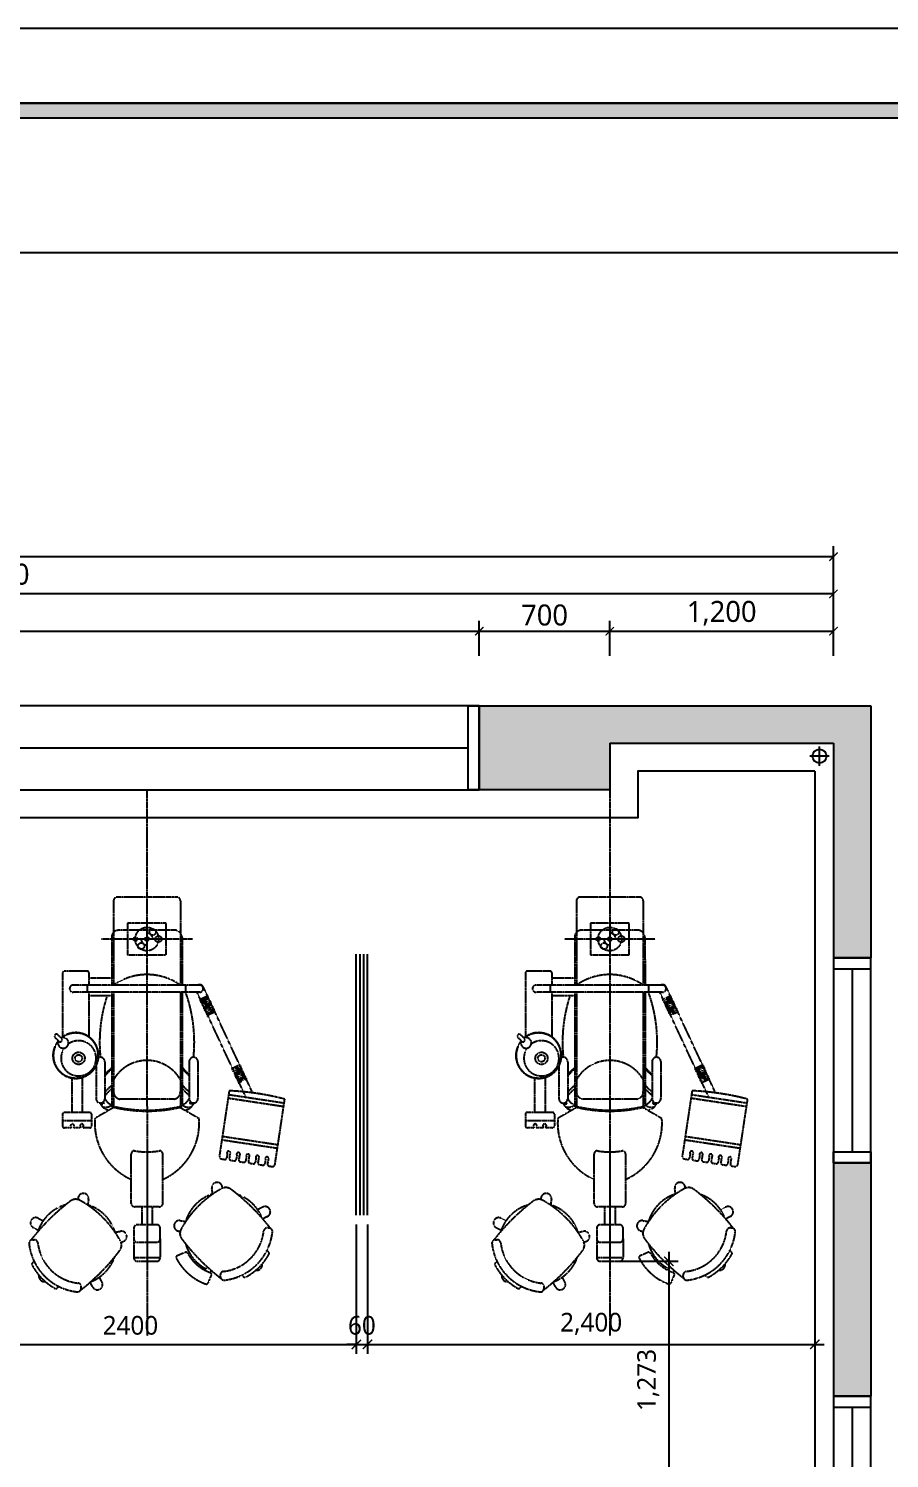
# Model space of a CAD drawing. Header units: metres. Extents: x 11578468 to 47831421, y -58341524 to -14256839.
# Drawn here: x 23760114 to 23764732, y -29063894 to -29056230 of the extents above; entities that cross this region are included whole.
import ezdxf
from ezdxf.enums import TextEntityAlignment as Align

# ---------------------------------------------------------------- set-up
doc = ezdxf.new("R2010")
doc.units = ezdxf.units.M
doc.header["$LTSCALE"] = 50
doc.header["$MEASUREMENT"] = 0
doc.linetypes.add('CENTERX2', pattern=[4, 2.5, -0.5, 0.5, -0.5])
doc.layers.get('0').update_dxf_attribs({"linetype": 'CONTINUOUS'})
doc.layers.get('DEFPOINTS').update_dxf_attribs({"linetype": 'CONTINUOUS'})
for name, color, linetype in [('3.기호.계단선', 30, 'CONTINUOUS'), ('CURTWALL', 4, 'CONTINUOUS'), ('FORM(YOURNAME)-1', 1, 'CONTINUOUS'), ('FORM(YOURNAME)-11', 1, 'CONTINUOUS'), ('wall', 3, 'CONTINUOUS'), ('WIN', 4, 'CONTINUOUS'), ('家具', 251, 'CONTINUOUS'), ('배선', 7, 'CONTINUOUS')]:
    doc.layers.add(name, color=color, linetype=linetype)
for name, color, linetype, lineweight in [('DIM', 7, 'CONTINUOUS', 15), ('ha', 8, 'CONTINUOUS', 5), ('wall2', 3, 'CONTINUOUS', 25)]:
    doc.layers.add(name, color=color, linetype=linetype, lineweight=lineweight)
doc.styles.add('HY 울릉도 L', font='malgun.ttf')
doc.styles.add('N 맑은고딕', font='malgun.ttf')
doc.styles.add('YOURNAME', font='malgun.ttf')
doc.dimstyles.new('JJ IN 45', dxfattribs={"dimscale": 45, "dimtxt": 2.5, "dimasz": 1, "dimexe": 1.25, "dimexo": 1.5, "dimtad": 1, "dimdec": 6, "dimlunit": 6, "dimtxsty": 'N 맑은고딕', "dimblk": 'ARCHTICK', "dimcen": 2.5, "dimclrd": 256, "dimclre": 256, "dimclrt": 256, "dimadec": 0, "dimazin": 0, "dimtfac": 1, "dimtdec": 6, "dimtix": 1, "dimtmove": 0, "dimatfit": 3, "dimldrblk": 'ARCHTICK', "dimfxl": 1, "dimarcsym": 0})
doc.dimstyles.new('사본 50', dxfattribs={"dimscale": 50, "dimtxt": 2, "dimasz": 1, "dimexe": 1, "dimexo": 1, "dimgap": 1, "dimtad": 1, "dimdec": 0, "dimrnd": 0.05, "dimdsep": 46, "dimlunit": 6, "dimtxsty": 'HY 울릉도 L', "dimblk": 'ARCHTICK', "dimcen": 2.5, "dimdle": 1, "dimclrd": 133, "dimclre": 133, "dimclrt": 30, "dimadec": 0, "dimazin": 0, "dimtfac": 1, "dimtdec": 0, "dimtix": 1, "dimtmove": 2, "dimatfit": 3, "dimldrblk": 'ARCHTICK', "dimfxl": 1, "dimlwd": -1, "dimlwe": -1, "dimarcsym": 0})

# ---------------------------------------------------------------- blocks, each defined once
blk = doc.blocks.new('*U358')
at = {"layer": 'WIN', "linetype": 'Continuous'}
blk.add_line((60, -25), (7040, -25), dxfattribs=at)
for points in [[(0, -250), (7100, -250), (7100, 200), (0, 200)], [(0, -250), (60, -250), (60, 200), (0, 200)], [(7100, -250), (7040, -250), (7040, 200), (7100, 200)]]:
    blk.add_lwpolyline(points, close=True, dxfattribs=at)
blk = doc.blocks.new('*U1962')
at = {"layer": 'WIN', "linetype": 'Continuous'}
blk.add_line((60, 100), (1040, 100), dxfattribs=at)
for points in [[(0, 0), (1100, 0), (1100, 200), (0, 200)], [(0, 0), (60, 0), (60, 200), (0, 200)], [(1100, 0), (1040, 0), (1040, 200), (1100, 200)]]:
    blk.add_lwpolyline(points, close=True, dxfattribs=at)
blk = doc.blocks.new('*U1960')
at = {"layer": 'WIN', "linetype": 'Continuous'}
blk.add_line((60, 100), (1140, 100), dxfattribs=at)
for points in [[(0, 0), (1200, 0), (1200, 200), (0, 200)], [(0, 0), (60, 0), (60, 200), (0, 200)], [(1200, 0), (1140, 0), (1140, 200), (1200, 200)]]:
    blk.add_lwpolyline(points, close=True, dxfattribs=at)
blk = doc.blocks.new('_ArchTick')
at = {"color": 0, "linetype": 'ByBlock', "const_width": 0.15}
blk.add_lwpolyline([(-0.5, -0.5), (0.5, 0.5)], dxfattribs=at)
blk = doc.blocks.new('*D400')
at = {"layer": 'DEFPOINTS', "color": 0, "transparency": 16777216}
for p in [(23743802, -29127857), (23736702, -29128057), (23743802, -29128057)]:
    blk.add_point(p, dxfattribs=at)
at = {"layer": 'DIM', "lineweight": -2, "transparency": 16777216}
for p, q in [((23736702, -29127989.5), (23736702, -29127800.8)), ((23736702, -29127857), (23743802, -29127857)), ((23743802, -29127989.5), (23743802, -29127800.8))]:
    blk.add_line(p, q, dxfattribs=at)
at = {"layer": 'DIM', "lineweight": -2, "transparency": 16777216, "xscale": 45, "yscale": 45, "zscale": 45, "rotation": 180}
blk.add_blockref('_ArchTick', (23736702, -29127857), dxfattribs=at)
at = {"layer": 'DIM', "lineweight": -2, "transparency": 16777216, "xscale": 45, "yscale": 45, "zscale": 45}
blk.add_blockref('_ArchTick', (23743802, -29127857), dxfattribs=at)
at = {"layer": 'DIM', "transparency": 16777216, "insert": (23740252, -29127761), "char_height": 112.5, "attachment_point": 5, "style": 'N 맑은고딕'}
blk.add_mtext('7,100', dxfattribs=at)
blk = doc.blocks.new('*D401')
at = {"layer": 'DEFPOINTS', "color": 0, "transparency": 16777216}
for p in [(23744502, -29127857), (23743802, -29128057), (23744502, -29128057)]:
    blk.add_point(p, dxfattribs=at)
at = {"layer": 'DIM', "lineweight": -2, "transparency": 16777216}
for p, q in [((23743802, -29127989.5), (23743802, -29127800.8)), ((23743802, -29127857), (23744502, -29127857)), ((23744502, -29127989.5), (23744502, -29127800.8))]:
    blk.add_line(p, q, dxfattribs=at)
at = {"layer": 'DIM', "lineweight": -2, "transparency": 16777216, "xscale": 45, "yscale": 45, "zscale": 45, "rotation": 180}
blk.add_blockref('_ArchTick', (23743802, -29127857), dxfattribs=at)
at = {"layer": 'DIM', "lineweight": -2, "transparency": 16777216, "xscale": 45, "yscale": 45, "zscale": 45}
blk.add_blockref('_ArchTick', (23744502, -29127857), dxfattribs=at)
at = {"layer": 'DIM', "transparency": 16777216, "insert": (23744152, -29127770.8), "char_height": 112.5, "attachment_point": 5, "style": 'N 맑은고딕'}
blk.add_mtext('700', dxfattribs=at)
blk = doc.blocks.new('*D402')
at = {"layer": 'DEFPOINTS', "color": 0, "transparency": 16777216}
for p in [(23745702, -29127857), (23744502, -29128057), (23745702, -29128057)]:
    blk.add_point(p, dxfattribs=at)
at = {"layer": 'DIM', "lineweight": -2, "transparency": 16777216}
for p, q in [((23744502, -29127989.5), (23744502, -29127800.8)), ((23744502, -29127857), (23745702, -29127857)), ((23745702, -29127989.5), (23745702, -29127800.8))]:
    blk.add_line(p, q, dxfattribs=at)
at = {"layer": 'DIM', "lineweight": -2, "transparency": 16777216, "xscale": 45, "yscale": 45, "zscale": 45, "rotation": 180}
blk.add_blockref('_ArchTick', (23744502, -29127857), dxfattribs=at)
at = {"layer": 'DIM', "lineweight": -2, "transparency": 16777216, "xscale": 45, "yscale": 45, "zscale": 45}
blk.add_blockref('_ArchTick', (23745702, -29127857), dxfattribs=at)
at = {"layer": 'DIM', "transparency": 16777216, "insert": (23745102, -29127761), "char_height": 112.5, "attachment_point": 5, "style": 'N 맑은고딕'}
blk.add_mtext('1,200', dxfattribs=at)
blk = doc.blocks.new('*D403')
at = {"layer": 'DEFPOINTS', "color": 0, "transparency": 16777216}
for p in [(23736702, -29127657), (23736702, -29128057), (23745702, -29128057)]:
    blk.add_point(p, dxfattribs=at)
at = {"layer": 'DIM', "lineweight": -2, "transparency": 16777216}
for p, q in [((23736702, -29127989.5), (23736702, -29127600.8)), ((23745702, -29127989.5), (23745702, -29127600.8)), ((23745702, -29127657), (23736702, -29127657))]:
    blk.add_line(p, q, dxfattribs=at)
at = {"layer": 'DIM', "lineweight": -2, "transparency": 16777216, "xscale": 45, "yscale": 45, "zscale": 45, "rotation": 180}
blk.add_blockref('_ArchTick', (23736702, -29127657), dxfattribs=at)
at = {"layer": 'DIM', "lineweight": -2, "transparency": 16777216, "xscale": 45, "yscale": 45, "zscale": 45}
blk.add_blockref('_ArchTick', (23745702, -29127657), dxfattribs=at)
at = {"layer": 'DIM', "transparency": 16777216, "insert": (23741202, -29127561.3), "char_height": 112.5, "attachment_point": 5, "style": 'N 맑은고딕'}
blk.add_mtext('9,000', dxfattribs=at)
blk = doc.blocks.new('*D406')
at = {"layer": 'DEFPOINTS', "color": 0, "transparency": 16777216}
for p in [(23745702, -29127457), (23728502, -29128057), (23745702, -29128057)]:
    blk.add_point(p, dxfattribs=at)
at = {"layer": 'DIM', "lineweight": -2, "transparency": 16777216}
for p, q in [((23728502, -29127989.5), (23728502, -29127400.8)), ((23745702, -29127989.5), (23745702, -29127400.8)), ((23728502, -29127457), (23745702, -29127457))]:
    blk.add_line(p, q, dxfattribs=at)
at = {"layer": 'DIM', "lineweight": -2, "transparency": 16777216, "xscale": 45, "yscale": 45, "zscale": 45, "rotation": 180}
blk.add_blockref('_ArchTick', (23728502, -29127457), dxfattribs=at)
at = {"layer": 'DIM', "lineweight": -2, "transparency": 16777216, "xscale": 45, "yscale": 45, "zscale": 45}
blk.add_blockref('_ArchTick', (23745702, -29127457), dxfattribs=at)
at = {"layer": 'DIM', "transparency": 16777216, "insert": (23737102, -29127361), "char_height": 112.5, "attachment_point": 5, "style": 'N 맑은고딕'}
blk.add_mtext('17,200', dxfattribs=at)
blk = doc.blocks.new('FORM-ELEVATION')
at = {"layer": 'FORM(YOURNAME)-11'}
h = blk.add_hatch(color=256, dxfattribs=at)
h.dxf.hatch_style = 1
h.paths.add_polyline_path([(-10309, 35708), (71691, 35708), (71691, 35508), (-10309, 35508)])
h.paths.add_polyline_path([(-10309, -21492), (71691, -21492), (71691, -21692), (-10309, -21692)])
at = {"layer": 'DEFPOINTS', "color": 158}
blk.add_lwpolyline([(-10309, -21692), (71691, -21692), (71691, 35708), (-10309, 35708)], close=True, dxfattribs=at)
at = {"layer": 'DEFPOINTS'}
blk.add_lwpolyline([(-8309, 33708), (61071, 33708), (61071, -19692), (-8309, -19692)], close=True, dxfattribs=at)
at = {"layer": 'FORM(YOURNAME)-11', "color": 250}
blk.add_lwpolyline([(-11309, -22692), (72691, -22692), (72691, 36708), (-11309, 36708)], close=True, dxfattribs=at)
at = {"layer": 'FORM(YOURNAME)-11'}
blk.add_lwpolyline([(-10309, 35708), (71691, 35708), (71691, 35508), (-10309, 35508)], close=True, dxfattribs=at)
at = {"layer": 'FORM(YOURNAME)-11', "color": 3, "style": 'YOURNAME'}
for tag, height, p in [('1', 451, (71041, -1219)), ('2', 451, (71041, -1863)), ('3', 451, (71041, -3150)), ('4', 451, (71041, -5081)), ('5', 515, (71041, -7398)), ('6', 515, (71041, -9650)), ('7', 515, (71041, -11903)), ('8', 515, (71041, -14155)), ('9', 515, (71041, -16408)), ('10', 515, (66791, -18596)), ('11', 515, (71041, -18660)), ('12', 515, (66791, -20848)), ('13', 515, (71041, -20848))]:
    blk.add_attdef(tag, text='', height=height, dxfattribs=at).set_placement(p, align=Align.MIDDLE_RIGHT)
blk = doc.blocks.new('rtyutut')
at = {"layer": '家具', "linetype": 'CENTERX2', "ltscale": 0.01}
for p, q in [((425185.6, -946947.7), (425230.6, -946649.4)), ((425204.2, -946950.5), (425249.2, -946652.2)), ((425560, -946699), (425210.5, -946646.3)), ((425409.3, -946981.4), (425454.3, -946683.1)), ((425428, -946984.2), (425472.9, -946685.9)), ((425534.4, -946750), (425556.2, -946753.3)), ((425534.4, -946750), (425538, -946750.5)), ((425536.5, -946736), (425558.3, -946739.3)), ((425536.5, -946736), (425540.2, -946736.5)), ((425569.1, -946731.4), (425571.6, -946714.4)), ((425839.5, -946739.3), (425851.3, -946762.1)), ((425901.3, -946730.7), (425900.9, -946740.2)), ((426021.3, -946742.2), (426030.4, -946733.1)), ((425177.3, -946818.5), (424609, -947083.5)), ((425521.1, -946838.6), (425524.7, -946839.1)), ((425521.1, -946838.6), (425542.9, -946841.9)), ((425526.7, -946801.3), (425530.3, -946801.8)), ((425526.7, -946801.3), (425548.5, -946804.6)), ((425528.8, -946787.3), (425532.4, -946787.8)), ((425528.8, -946787.3), (425550.6, -946790.6)), ((425553.6, -946833.9), (425556.4, -946815.3)), ((425561.3, -946782.7), (425564.2, -946764)), ((425789.2, -946765.2), (425803, -946792)), ((425195.2, -946857), (424636.8, -947117.4)), ((425046, -946931.8), (425024, -946884.8)), ((425054.5, -946927.8), (425032.6, -946880.8)), ((425063.1, -946923.8), (425041.1, -946876.8)), ((425071.6, -946919.8), (425049.7, -946872.8)), ((425080.1, -946915.8), (425058.2, -946868.8)), ((425088.7, -946911.9), (425066.8, -946864.9)), ((425097.2, -946907.9), (425075.3, -946860.9)), ((425105.8, -946903.9), (425083.9, -946856.9)), ((425114.3, -946899.9), (425092.4, -946852.9)), ((425122.9, -946895.9), (425101, -946848.9)), ((425511.3, -946903.8), (425514.9, -946904.4)), ((425511.3, -946903.8), (425533, -946907.1)), ((425513.4, -946889.8), (425517, -946890.4)), ((425513.4, -946889.8), (425535.1, -946893.1)), ((425519, -946852.5), (425522.6, -946853.1)), ((425519, -946852.5), (425540.8, -946855.8)), ((425545.9, -946885.2), (425548.7, -946866.6)), ((426153.5, -946876.7), (426162.7, -946867.5)), ((425165.6, -946944.7), (425515, -946997.4)), ((425503.5, -946955.1), (425507.1, -946955.6)), ((425503.5, -946955.1), (425525.3, -946958.4)), ((425505.6, -946941.1), (425509.2, -946941.7)), ((425505.6, -946941.1), (425527.4, -946944.4)), ((425530.8, -946985.1), (425533.2, -946969.1)), ((425538.1, -946936.5), (425541, -946917.9)), ((425687.3, -946980.6), (425680.2, -946981.7)), ((426162.6, -946992.1), (426153.2, -946992.5)), ((424676.4, -947104.1), (424654.4, -947057.1)), ((424684.9, -947100.1), (424663, -947053.1)), ((424693.5, -947096.2), (424671.5, -947049.2)), ((424702, -947092.2), (424680.1, -947045.2)), ((424710.5, -947088.2), (424688.6, -947041.2)), ((424719.1, -947084.2), (424697.2, -947037.2)), ((424727.6, -947080.2), (424705.7, -947033.2)), ((424736.2, -947076.2), (424714.3, -947029.2)), ((424744.7, -947072.3), (424722.8, -947025.3)), ((424753.3, -947068.3), (424731.4, -947021.3)), ((424761.8, -947064.3), (424739.9, -947017.3)), ((425719, -947032.7), (425689.3, -947037.6)), ((426126.3, -947076.7), (426111.5, -947061.9)), ((426138.8, -947049.1), (426129.6, -947040)), ((426139.9, -947045.9), (426131.2, -947041.5)), ((426152.5, -947040.6), (426195.9, -947059.2)), ((424352.1, -947142), (424352.1, -947629.2)), ((424599.1, -947102.7), (424599.1, -947781.6)), ((424636.8, -947102.7), (424636.8, -947781.6)), ((425009.3, -947112.2), (425207.3, -947112.2)), ((425254.1, -947208.8), (425313.1, -947106.6)), ((426114.5, -947096.5), (426106, -947092.2)), ((424146.5, -947206.5), (424314.2, -947206.5)), ((424314.2, -947206.5), (424599.1, -947206.5)), ((424344.5, -947197), (424599.1, -947197)), ((424599.1, -947178.2), (424636.8, -947178.2)), ((424636.8, -947197), (425251.3, -947197)), ((424636.8, -947206.5), (425104.7, -947206.5)), ((425009.3, -947159.3), (425207.3, -947159.3)), ((425040.4, -947197), (425078.1, -947159.3)), ((425047.1, -947197), (425084.8, -947159.3)), ((425104.7, -947206.5), (425248.7, -947206.5)), ((425134.7, -947197), (425172.4, -947159.3)), ((425153.6, -947197), (425191.3, -947159.3)), ((425861.5, -947208.2), (425866, -947178.4)), ((425917.4, -947216.8), (425918.8, -947207.6)), ((426031.6, -947180.5), (426050.3, -947223.9)), ((424127.7, -947225.3), (424127.7, -947545.9)), ((424436.9, -947281.9), (424267.2, -947281.9)), ((424267.2, -947281.9), (424267.2, -947489.3)), ((424304.9, -947230.5), (424304.9, -947541)), ((424352.1, -947291.3), (424352.1, -947480)), ((424436.9, -947489.3), (424436.9, -947281.9)), ((425210.1, -947240.1), (425210.1, -947531.3)), ((425768.8, -947300.8), (425505.5, -947300.8)), ((425787.6, -947319.6), (425787.6, -947451.6)), ((425787.6, -947357.3), (425883.3, -947357.3)), ((425883.3, -947333.8), (425883.3, -947437.5)), ((425958.7, -947314.9), (425902.1, -947314.9)), ((425958.7, -947314.9), (426060.6, -947314.9)), ((425977.6, -947437.5), (425977.6, -947333.8)), ((426060.6, -947314.9), (426060.6, -947456.3)), ((426079.5, -947437.5), (426079.5, -947333.8)), ((423552.1, -947385.6), (426478.9, -947385.6)), ((424257.7, -947385.6), (424446.4, -947385.6)), ((425502.3, -947385.6), (426059.5, -947385.6)), ((425787.6, -947413.9), (425883.3, -947413.9)), ((424267.2, -947489.3), (424436.9, -947489.3)), ((425768.8, -947470.5), (425505.5, -947470.5)), ((425902.1, -947456.3), (425958.7, -947456.3)), ((425923.3, -947556.9), (425918.5, -947527.1)), ((425958.7, -947456.3), (426060.6, -947456.3)), ((425975.5, -947525.2), (425974.3, -947518)), ((424146.5, -947564.8), (424312, -947564.8)), ((424312, -947564.8), (424599.1, -947564.8)), ((424336.5, -947574.2), (424599.1, -947574.2)), ((424561.4, -947574.2), (424561.4, -947696.8)), ((424636.8, -947564.8), (425104.7, -947564.8)), ((424636.8, -947574.2), (425251.3, -947574.2)), ((424655.7, -947574.2), (424655.7, -947696.8)), ((425040.4, -947574.2), (425078.1, -947611.9)), ((425047.1, -947574.2), (425084.8, -947611.9)), ((425104.7, -947564.8), (425248.7, -947564.8)), ((425134.7, -947574.2), (425172.4, -947611.9)), ((425153.6, -947574.2), (425191.3, -947611.9)), ((425254.1, -947562.4), (425313.1, -947664.6)), ((425009.3, -947611.9), (425207.3, -947611.9)), ((425033.4, -947659.1), (425207.3, -947659.1)), ((425290.7, -947683.4), (425354.6, -947683.2)), ((425326.3, -947683.3), (425326.8, -947838.6)), ((426190.8, -947627.1), (426164, -947640.9)), ((426216.7, -947677.4), (426191.5, -947690.4)), ((424523.7, -947706.2), (424523.7, -947828.8)), ((424533.1, -947696.8), (424599.1, -947696.8)), ((424599.1, -947706.2), (424636.8, -947706.2)), ((424636.8, -947696.8), (424876.2, -947696.8)), ((425093.8, -947732.8), (425281.3, -947732.8)), ((425281.3, -947692.9), (425281.3, -947829.3)), ((425358.6, -947728.5), (425362.3, -947728.4)), ((425358.7, -947742.6), (425362.3, -947742.6)), ((425364, -947692.6), (425364.1, -947726.5)), ((425364.2, -947744.5), (425364.3, -947777.1)), ((425739.3, -947755.3), (425748.4, -947756.7)), ((425747.9, -947699.3), (425777.6, -947703.9)), ((426225.3, -947739.1), (426215.9, -947738.8)), ((425096.9, -947789.4), (425281.3, -947789.4)), ((425358.8, -947779), (425362.4, -947779)), ((425358.8, -947793.1), (425362.5, -947793.1)), ((425364.4, -947795), (425364.5, -947828.9)), ((424533.1, -947838.2), (424876.2, -947838.2)), ((424885.1, -947844), (424865.1, -947864)), ((424899.8, -947858.7), (424879.7, -947878.7)), ((425290.8, -947838.8), (425355.1, -947838.4)), ((426213.9, -947859.2), (426222.9, -947868.2)), ((425848.4, -947969.5), (425862.2, -947942.7)), ((425898.7, -947995.4), (425912.5, -947968.6)), ((425964, -948000.5), (425963.6, -947991)), ((426079.4, -947991.4), (426088.5, -948000.6))]:
    blk.add_line(p, q, dxfattribs=at)
for centre, radius in [((424352.1, -947385.6), 62.9), ((424314.3, -947354.5), 17.2), ((424352.1, -947324.3), 17.2), ((424352.1, -947385.6), 10.8), ((424352.1, -947446.9), 10.8), ((424389.8, -947416.7), 17.2), ((424991.3, -947752.5), 33), ((424991.3, -947752.5), 18.9)]:
    blk.add_circle(centre, radius, dxfattribs=at)
for centre, radius, start, end in [((426584.6, -947006.1), 1420.4, 165.32787, 177.52206), ((425529.3, -946742.1), 9.43, 39.98277, 302.80201), ((425554.8, -946762.6), 9.43, 351.42497, 81.38458), ((425559.8, -946730), 9.43, 261.38458, 351.42497), ((425557.6, -946712.9), 14.1, 354.07747, 79.98935), ((426595.6, -947616.8), 1130.8, 127.74452, 142.89408), ((425814.4, -946752.3), 28.3, 27.26154, 207.26154), ((425919.7, -946741), 18.9, 177.64231, 263.54627), ((425920.1, -946731.5), 18.9, 83.68774, 177.64231), ((425890.1, -947003.3), 245.2, 6.45373, 83.54627), ((425890.1, -947003.3), 292.3, 6.31226, 83.68774), ((426037, -946739.8), 9.43, 60.84732, 135), ((425890.1, -947003.3), 311.2, 28.17646, 60.84732), ((425513.9, -946844.6), 9.43, 39.98277, 302.80201), ((425521.6, -946793.3), 9.43, 39.98277, 302.80201), ((425544.3, -946832.5), 9.43, 261.38458, 351.42497), ((425547.1, -946813.9), 9.43, 351.42497, 81.38458), ((425552, -946781.3), 9.43, 261.38458, 351.42497), ((425926.7, -946970.2), 216.9, 112.58069, 160.91759), ((426099.2, -946796), 28.3, 348.68025, 100.79535), ((425506.2, -946895.9), 9.43, 39.98277, 302.80201), ((425531.6, -946916.4), 9.43, 351.42497, 81.38458), ((425536.6, -946883.8), 9.43, 261.38457, 351.42497), ((425539.4, -946865.2), 9.43, 351.42497, 81.38458), ((426156, -946860.8), 9.43, 315, 28.17646), ((425498.4, -946947.2), 9.43, 39.98277, 302.80201), ((425516.8, -946983.3), 14.1, 262.86059, 352.86026), ((425523.9, -946967.7), 9.43, 351.42497, 81.38459), ((425528.8, -946935.1), 9.43, 261.38459, 351.42497), ((425684.7, -947009.6), 28.3, 99.26154, 279.26154), ((425731.4, -946963.1), 47.1, 142.89408, 208.79759), ((426173, -946720.4), 551, 208.79759, 241.20241), ((425276.5, -946297.7), 1130.8, 307.10592, 322.25548), ((426152.4, -946973.6), 18.9, 186.45373, 272.35769), ((426161.8, -946973.2), 18.9, 272.35769, 6.31226), ((425926.7, -946970.2), 216.9, 196.72134, 254.08434), ((425926.7, -946970.2), 216.9, 285.58412, 332.67832), ((425926.7, -946970.2), 226.3, 298.81205, 340.41104), ((426148.8, -947049.2), 9.43, 66.68894, 160.41104), ((426192.1, -947067.9), 9.43, 339.79002, 66.68894), ((424618, -947102.7), 21.2, 115, 207.26604), ((424618, -947102.7), 18.9, 90, 180), ((424618, -947102.7), 18.9, 0, 90), ((424904.7, -947924.9), 793.3, 84.13608, 109.73261), ((425009.3, -947135.8), 23.6, 90, 270), ((425207.3, -947135.8), 23.6, 270, 90), ((425229.9, -947149.5), 6.22, 215.42758, 85.87159), ((425203.1, -947195.6), 68.4, 12.06886, 66.20147), ((425207, -947163.4), 46.8, 316.21643, 21.42814), ((425340, -947434), 328.4, 23.9286, 94.69154), ((425926.7, -946970.2), 292.3, 297.89306, 339.79002), ((424146.5, -947225.3), 18.9, 90.00103, 179.99742), ((424345.2, -947237.9), 40.9, 89.0396, 169.48323), ((424854.5, -947385.6), 311.9, 144.94886, 215.05114), ((425210.1, -947385.6), 207.4, 120.27264, 239.72736), ((425169.9, -947247.4), 40.9, 10.31103, 90.9604), ((425177.1, -947220.7), 68.4, 21.36345, 63.76639), ((424487.5, -947385.6), 782, 346.75102, 13.23887), ((424487.5, -947385.6), 786.7, 346.12555, 13.86437), ((425889.4, -947212.5), 28.3, 171.26154, 351.26154), ((425930.3, -947161.9), 47.1, 241.20241, 307.10592), ((426040.3, -947176.7), 9.43, 118.81205, 203.31106), ((426059, -947220.2), 9.43, 203.31106, 297.89306), ((424352.1, -947385.6), 31.5, 90, 180), ((425505.5, -947319.6), 18.9, 90, 180), ((425106.4, -947385.6), 386.6, 349.77841, 10.22159), ((425768.8, -947319.6), 18.9, 0, 90), ((425902.1, -947333.8), 18.9, 90, 180), ((425958.7, -947333.8), 18.9, 0, 90), ((426060.6, -947333.8), 18.9, 0, 90), ((424352.1, -947385.6), 31.5, 270, 0), ((425505.5, -947451.6), 18.9, 180, 270), ((425768.8, -947451.6), 18.9, 270, 0), ((425902.1, -947437.5), 18.9, 180, 270), ((425958.7, -947437.5), 18.9, 270, 0), ((426060.6, -947437.5), 18.9, 270, 0), ((425340, -947337.3), 328.4, 265.30846, 336.0714), ((426235.7, -948010.9), 551, 118.79759, 151.20241), ((425946.4, -947522.6), 28.3, 9.26154, 189.26154), ((425993, -947569.3), 47.1, 52.89408, 118.79759), ((424146.5, -947545.9), 18.9, 179.99742, 270.00099), ((424340.9, -947538.4), 36.1, 184.11959, 262.95924), ((424904.7, -946846.4), 793.3, 251.7081, 275.86392), ((425169.9, -947523.9), 40.9, 269.0396, 349.58675), ((425177.1, -947550.6), 68.4, 296.23361, 338.63655), ((425203.1, -947575.6), 68.4, 293.79853, 347.92902), ((425207, -947607.8), 46.8, 338.57186, 43.78357), ((425985.9, -947764.5), 216.9, 106.72134, 164.08434), ((425339.2, -948433.5), 1130.8, 37.74452, 52.89408), ((425985.9, -947764.5), 216.9, 21.02795, 70.91759), ((424976.3, -947767.5), 122.6, 229.85807, 220.15026), ((424976.3, -947767.5), 120.7, 231.74102, 218.25652), ((424991.3, -947752.5), 94.3, 234.52319, 215.47479), ((425009.3, -947635.5), 23.6, 90, 205.05762), ((425207.3, -947635.5), 23.6, 270, 90), ((425229.9, -947621.8), 6.22, 274.12841, 144.57242), ((425290.7, -947692.9), 9.43, 90.20822, 180), ((425354.6, -947692.6), 9.43, 0.20506, 90.20506), ((426203.8, -947652.2), 28.3, 297.26154, 117.26154), ((424533.1, -947706.2), 9.43, 90, 180), ((425352.4, -947735.5), 9.43, 48.79544, 311.61468), ((425362.3, -947726.6), 1.89, 270.20506, 0.20506), ((425362.3, -947744.5), 1.89, 0.20506, 90.20506), ((425743.6, -947727.3), 28.3, 81.26154, 261.26154), ((425794.1, -947768.1), 47.1, 151.20241, 217.10592), ((425952.7, -947727.9), 245.2, 276.45373, 353.54627), ((425952.7, -947727.9), 292.3, 276.31226, 353.68774), ((426215.1, -947757.6), 18.9, 87.64231, 173.54627), ((426224.5, -947758), 18.9, 353.68774, 87.64231), ((424533.1, -947828.8), 9.43, 180, 270), ((424618, -947781.6), 18.9, 180, 270), ((424618, -947781.6), 18.9, 270, 0), ((424908.8, -947834.9), 28.3, 246.53399, 203.51361), ((425290.7, -947829.3), 9.43, 180, 270.30046), ((425352.6, -947786.1), 9.43, 48.79544, 311.61468), ((425355.1, -947829), 9.43, 270.30362, 0.30362), ((425362.4, -947777.1), 1.89, 270.20506, 0.20506), ((425362.5, -947795), 1.89, 0.20506, 90.20506), ((426658.3, -947114.4), 1130.8, 217.10592, 232.25548), ((425985.9, -947764.5), 216.9, 195.58412, 252.4806), ((424872.4, -947871.4), 10.4, 135, 315), ((424892.4, -947851.4), 10.4, 315, 135), ((425952.7, -947727.9), 311.2, 298.17646, 330.84732), ((426216.2, -947874.9), 9.43, 330.84732, 45), ((425873.6, -947982.5), 28.3, 152.73846, 332.73846), ((425982.4, -947990.3), 18.9, 96.45373, 182.35769), ((426160, -947937.1), 28.3, 258.68025, 10.79535), ((425982.8, -947999.7), 18.9, 182.35769, 276.31226), ((426095.2, -947993.9), 9.43, 225, 298.17646)]:
    blk.add_arc(centre, radius, start, end, dxfattribs=at)
blk = doc.blocks.new('*D560')
at = {"layer": '3.기호.계단선', "color": 133, "ltscale": 10, "transparency": 16777216}
for p, q in [((23763548.4, -29062787.3), (23763548.4, -29064159.9)), ((23763282.7, -29062837.3), (23763598.4, -29062837.3)), ((23763282.7, -29064109.9), (23763598.4, -29064109.9))]:
    blk.add_line(p, q, dxfattribs=at)
at = {"layer": 'DEFPOINTS', "color": 0, "ltscale": 10, "transparency": 16777216}
for p in [(23763232.7, -29062837.3), (23763232.7, -29064109.9), (23763548.4, -29064109.9)]:
    blk.add_point(p, dxfattribs=at)
at = {"layer": '3.기호.계단선', "color": 133, "ltscale": 10, "transparency": 16777216, "xscale": 50, "yscale": 50, "zscale": 50}
for p, rotation in [((23763548.4, -29062837.3), 90), ((23763548.4, -29064109.9), 270)]:
    blk.add_blockref('_ArchTick', p, dxfattribs=dict(at, rotation=rotation))
at = {"layer": '3.기호.계단선', "color": 30, "ltscale": 10, "transparency": 16777216, "insert": (23763438.1, -29063473.6), "char_height": 100, "attachment_point": 5, "rotation": 90, "style": 'HY 울릉도 L'}
blk.add_mtext('1,273', dxfattribs=at)
blk = doc.blocks.new('*D565')
at = {"layer": 'DEFPOINTS', "color": 0, "ltscale": 10, "transparency": 16777216}
for p in [(23759449.3, -29062590.4), (23761872.3, -29062590.4), (23761872.3, -29063282.7)]:
    blk.add_point(p, dxfattribs=at)
at = {"layer": 'wall2', "color": 133, "ltscale": 10, "transparency": 16777216}
for p, q in [((23759449.3, -29062640.4), (23759449.3, -29063332.7)), ((23761872.3, -29062640.4), (23761872.3, -29063332.7)), ((23759399.3, -29063282.7), (23761922.3, -29063282.7))]:
    blk.add_line(p, q, dxfattribs=at)
at = {"layer": 'wall2', "color": 133, "ltscale": 10, "transparency": 16777216, "xscale": 50, "yscale": 50, "zscale": 50, "rotation": 180}
blk.add_blockref('_ArchTick', (23759449.3, -29063282.7), dxfattribs=at)
at = {"layer": 'wall2', "color": 133, "ltscale": 10, "transparency": 16777216, "xscale": 50, "yscale": 50, "zscale": 50}
blk.add_blockref('_ArchTick', (23761872.3, -29063282.7), dxfattribs=at)
at = {"layer": 'wall2', "color": 30, "ltscale": 10, "transparency": 16777216, "insert": (23760660.8, -29063181.1), "char_height": 100, "width": 400, "attachment_point": 5, "style": 'HY 울릉도 L'}
blk.add_mtext('2400', dxfattribs=at)
blk = doc.blocks.new('*D566')
at = {"layer": 'DEFPOINTS', "color": 0, "ltscale": 10, "transparency": 16777216}
for p in [(23761872.3, -29062590.4), (23761932.3, -29062590.4), (23761932.3, -29063282.7)]:
    blk.add_point(p, dxfattribs=at)
at = {"layer": 'wall2', "color": 133, "ltscale": 10, "transparency": 16777216}
for p, q in [((23761872.3, -29062640.4), (23761872.3, -29063332.7)), ((23761932.3, -29062640.4), (23761932.3, -29063332.7)), ((23761872.3, -29063282.7), (23761822.3, -29063282.7)), ((23761872.3, -29063282.7), (23761932.3, -29063282.7)), ((23761932.3, -29063282.7), (23761982.3, -29063282.7))]:
    blk.add_line(p, q, dxfattribs=at)
at = {"layer": 'wall2', "color": 133, "ltscale": 10, "transparency": 16777216, "xscale": 50, "yscale": 50, "zscale": 50}
blk.add_blockref('_ArchTick', (23761872.3, -29063282.7), dxfattribs=at)
at = {"layer": 'wall2', "color": 133, "ltscale": 10, "transparency": 16777216, "xscale": 50, "yscale": 50, "zscale": 50, "rotation": 180}
blk.add_blockref('_ArchTick', (23761932.3, -29063282.7), dxfattribs=at)
at = {"layer": 'wall2', "color": 30, "ltscale": 10, "transparency": 16777216, "insert": (23761902.3, -29063181.1), "char_height": 100, "attachment_point": 5, "style": 'HY 울릉도 L'}
blk.add_mtext('60', dxfattribs=at)
blk = doc.blocks.new('*D567')
at = {"layer": 'DEFPOINTS', "color": 0, "ltscale": 10, "transparency": 16777216}
for p in [(23761932.3, -29062590.4), (23764332.3, -29062590.4), (23764332.3, -29063282.7)]:
    blk.add_point(p, dxfattribs=at)
at = {"layer": 'wall2', "color": 133, "ltscale": 10, "transparency": 16777216}
for p, q in [((23761932.3, -29062640.4), (23761932.3, -29063332.7)), ((23764332.3, -29062640.4), (23764332.3, -29063332.7)), ((23761882.3, -29063282.7), (23764382.3, -29063282.7))]:
    blk.add_line(p, q, dxfattribs=at)
at = {"layer": 'wall2', "color": 133, "ltscale": 10, "transparency": 16777216, "xscale": 50, "yscale": 50, "zscale": 50, "rotation": 180}
blk.add_blockref('_ArchTick', (23761932.3, -29063282.7), dxfattribs=at)
at = {"layer": 'wall2', "color": 133, "ltscale": 10, "transparency": 16777216, "xscale": 50, "yscale": 50, "zscale": 50}
blk.add_blockref('_ArchTick', (23764332.3, -29063282.7), dxfattribs=at)
at = {"layer": 'wall2', "color": 30, "ltscale": 10, "transparency": 16777216, "insert": (23763132.3, -29063172.7), "char_height": 100, "attachment_point": 5, "style": 'HY 울릉도 L'}
blk.add_mtext('2,400', dxfattribs=at)
blk = doc.blocks.new('sdagdgds')
at = {"layer": 'ha', "transparency": 33554687}
h = blk.add_hatch(color=256, dxfattribs=at)
h.dxf.hatch_style = 1
h.paths.add_polyline_path([(23725502, -29128457), (23728302, -29128457), (23728302, -29132607), (23728502, -29132607), (23728502, -29128257), (23728302, -29128257), (23725302, -29128257), (23725302, -29132557), (23725502, -29132557)])
h.paths.add_polyline_path([(23728502, -29133657), (23728302, -29133657), (23728302, -29133757), (23725502, -29133757), (23725502, -29133657), (23725302, -29133657), (23725302, -29133757), (23724848.0976572, -29133757), (23724752, -29133757), (23724752, -29136507), (23725152, -29136507), (23725152, -29137657), (23725352, -29137657), (23725352, -29137507), (23727752, -29137507), (23727952, -29137507), (23727952, -29137307), (23725352, -29137307), (23725352, -29136507), (23727052, -29136507), (23727052, -29136707), (23727252, -29136707), (23727252, -29136507), (23727252, -29135757), (23727252, -29135707), (23727052, -29135707), (23727052, -29135757), (23727052, -29136307), (23725352, -29136307), (23724952, -29136307), (23724952, -29133957), (23727052, -29133957), (23727052, -29134507), (23727252, -29134507), (23727252, -29133957), (23728502, -29133957)])
h.paths.add_polyline_path([(23727952, -29138607), (23727752, -29138607), (23727752, -29139637), (23725352, -29139637), (23725352, -29139457), (23725152, -29139457), (23725152, -29140057), (23725352, -29140057), (23725352, -29139837), (23727752, -29139837), (23727752, -29139907), (23727952, -29139907), (23727952, -29139837)])
h.paths.add_polyline_path([(23727952, -29141007), (23727752, -29141007), (23727752, -29142007), (23725352, -29142007), (23725352, -29141857), (23725152, -29141857), (23725152, -29144557), (23725652, -29144557), (23725652, -29144657), (23729552, -29144657), (23729552, -29144457), (23725852, -29144457), (23725852, -29144357), (23725352, -29144357), (23725352, -29142207), (23727952, -29142207)])
h.paths.add_polyline_path([(23731552, -29144307), (23730852, -29144307), (23730852, -29144457), (23730732, -29144457), (23730732, -29144657), (23732052, -29144657), (23732052, -29144457), (23731552, -29144457)])
h.paths.add_polyline_path([(23739502, -29144457), (23736702, -29144457), (23736702, -29144307), (23736002, -29144307), (23736002, -29144457), (23733202, -29144457), (23733202, -29144657), (23739502, -29144657)])
h.paths.add_polyline_path([(23745902, -29143307), (23745702, -29143307), (23745702, -29144457), (23744702, -29144457), (23744702, -29144307), (23744002, -29144307), (23744002, -29144457), (23743102, -29144457), (23743102, -29144657), (23745902, -29144657)])
h.paths.add_polyline_path([(23745902, -29133157), (23745702, -29133157), (23745702, -29139657), (23745902, -29139657)])
h.paths.add_polyline_path([(23745902, -29140857), (23745702, -29140857), (23745702, -29142157), (23745902, -29142157)])
h.paths.add_polyline_path([(23744602, -29136307), (23743902, -29136307), (23743902, -29136657), (23744602, -29136657)])
h.paths.add_polyline_path([(23736702, -29136307), (23736002, -29136307), (23736002, -29136657), (23736702, -29136657)])
h.paths.add_polyline_path([(23731602, -29136307), (23730902, -29136307), (23730902, -29136657), (23731602, -29136657)])
h.paths.add_polyline_path([(23745902, -29130707), (23745702, -29130707), (23745702, -29131957), (23745902, -29131957)])
h.paths.add_polyline_path([(23745902, -29128257), (23743802, -29128257), (23743802, -29128457), (23743802, -29128707), (23744502, -29128707), (23744502, -29128457), (23745702, -29128457), (23745702, -29129607), (23745902, -29129607)])
h.paths.add_polyline_path([(23731602, -29128457), (23731602, -29128257), (23730902, -29128257), (23730902, -29130107), (23731102, -29130107), (23731102, -29128707), (23731602, -29128707)])
h.paths.add_polyline_path([(23736702, -29128257), (23736002, -29128257), (23736002, -29128457), (23736002, -29128707), (23736702, -29128707), (23736702, -29128457)])
at = {"layer": 'wall'}
for p, q in [((23743802, -29128257), (23745902, -29128257)), ((23743802, -29128457), (23743802, -29128257)), ((23745902, -29128257), (23745902, -29129607)), ((23743802, -29128707), (23743802, -29128457)), ((23744502, -29128457), (23745702, -29128457)), ((23744502, -29128457), (23744502, -29128707)), ((23744502, -29128457), (23744502, -29128707)), ((23745702, -29128457), (23745702, -29129607)), ((23744502, -29128707), (23743802, -29128707)), ((23745702, -29129607), (23745902, -29129607)), ((23745702, -29130707), (23745702, -29131957)), ((23745702, -29130707), (23745902, -29130707)), ((23745902, -29130707), (23745902, -29131957)), ((23745702, -29131957), (23745902, -29131957))]:
    blk.add_line(p, q, dxfattribs=at)
at = {"layer": 'WIN', "linetype": 'Continuous'}
blk.add_blockref('*U358', (23736702, -29128457), dxfattribs=at)
at = {"layer": 'WIN', "linetype": 'Continuous', "rotation": 270}
for name, p in [('*U1962', (23745702, -29129607)), ('*U1960', (23745702, -29131957))]:
    blk.add_blockref(name, p, dxfattribs=at)
at = {"layer": 'DIM'}
for base, p1, p2, picture, middle in [((23745702, -29127457), (23728502, -29128057), (23745702, -29128057), '*D406', (23737102, -29127361.0081521794)), ((23736702, -29127657), (23745702, -29128057), (23736702, -29128057), '*D403', (23741202, -29127561.3138586991)), ((23743802, -29127857), (23736702, -29128057), (23743802, -29128057), '*D400', (23740252, -29127761.0081521794)), ((23744502, -29127857), (23743802, -29128057), (23744502, -29128057), '*D401', (23744152, -29127770.7525475509)), ((23745702, -29127857), (23744502, -29128057), (23745702, -29128057), '*D402', (23745102, -29127761.0081521794))]:
    dim = blk.add_linear_dim(base=base, p1=p1, p2=p2, dimstyle='JJ IN 45', dxfattribs=at)
    dim.commit()
    dim.dimension.update_dxf_attribs({"geometry": picture, "text_midpoint": middle})

msp = doc.modelspace()

# ---------------------------------------------------------------- linework, layer by layer
at = {"ltscale": 30}
for p, q in [((23764356.9, -29060181.9), (23764356.9, -29060076.9)), ((23764409.4, -29060129.4), (23764304.4, -29060129.4))]:
    msp.add_line(p, q, dxfattribs=at)
msp.add_circle((23764356.9, -29060129.4), 37.5, dxfattribs=at)
at = {"layer": 'CURTWALL'}
for p, q in [((23761872.3, -29062590), (23761872.3, -29061190.1)), ((23761892.3, -29062590), (23761892.3, -29061190.1)), ((23761912.3, -29062590), (23761912.3, -29061190.1)), ((23761932.3, -29062590), (23761932.3, -29061190.1))]:
    msp.add_line(p, q, dxfattribs=at)
at = {"layer": 'wall2'}
msp.add_line((23764332.3, -29060209.9), (23764332.3, -29064309.9), dxfattribs=at)
at = {"layer": '배선'}
msp.add_lwpolyline([(23764332.3, -29060209.9), (23763382.3, -29060209.9), (23763382.3, -29060459.9), (23754132.3, -29060459.9)], dxfattribs=at)

# ---------------------------------------------------------------- block references
at = {"layer": '3.기호.계단선'}
msp.add_blockref('sdagdgds', (18730.3, 68397.1), dxfattribs=at)
at = {"layer": 'FORM(YOURNAME)-1', "xscale": 0.4, "yscale": 0.4, "zscale": 0.4}
msp.add_blockref('FORM-ELEVATION', (23743357.8, -29070912.9), dxfattribs=at)
at = {"layer": '家具', "color": 251, "true_color": 0x636466, "rotation": 270.0103326021868}
for p in [(24708058.5, -28636587), (24710541.5, -28636587)]:
    msp.add_blockref('rtyutut', p, dxfattribs=at)

# ---------------------------------------------------------------- dimensions: what is measured, and where the dimension line sits
at = {"layer": '3.기호.계단선', "ltscale": 10}
dim = msp.add_linear_dim(base=(23763548.4, -29064109.9), p1=(23763232.7, -29062837.3), p2=(23763232.7, -29064109.9), angle=90, dimstyle='사본 50', dxfattribs=at)
dim.commit()
dim.dimension.update_dxf_attribs({"geometry": '*D560', "text_midpoint": (23763438.1, -29063473.6)})
at = {"layer": 'wall2', "ltscale": 10}
dim = msp.add_linear_dim(base=(23761872.3, -29063282.7), p1=(23759449.3, -29062590.4), p2=(23761872.3, -29062590.4), text='2400', dimstyle='사본 50', dxfattribs=at)
dim.commit()
dim.dimension.update_dxf_attribs({"geometry": '*D565', "text_midpoint": (23760660.8, -29063181.1)})
for base, p1, p2, picture, middle in [((23761932.3, -29063282.7), (23761872.3, -29062590.4), (23761932.3, -29062590.4), '*D566', (23761902.3, -29063181.1)), ((23764332.3, -29063282.7), (23761932.3, -29062590.4), (23764332.3, -29062590.4), '*D567', (23763132.3, -29063172.7))]:
    dim = msp.add_linear_dim(base=base, p1=p1, p2=p2, dimstyle='사본 50', dxfattribs=at)
    dim.commit()
    dim.dimension.update_dxf_attribs({"geometry": picture, "text_midpoint": middle})

doc.saveas('drawing.dxf')
